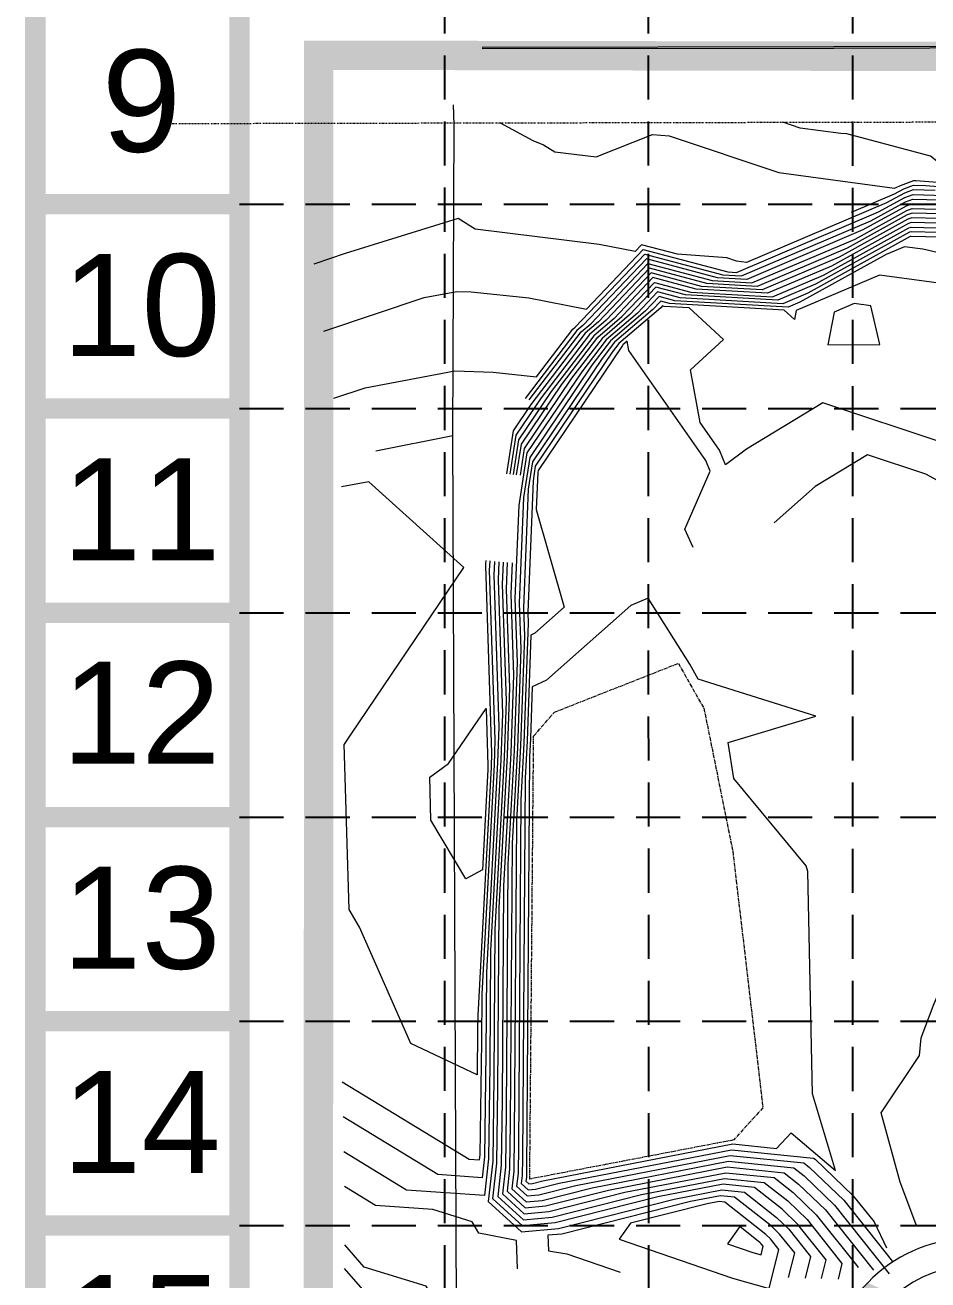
# Model space of a CAD drawing. Extents: x 18544 to 21332, y 16212 to 20668.
# Drawn here: x 18544.2 to 18851.5, y 19603.5 to 20030.6 of the extents above; entities that cross this region are included whole.
import ezdxf
from ezdxf.enums import TextEntityAlignment as Align

# ---------------------------------------------------------------- set-up
doc = ezdxf.new("R2010")
doc.units = 0
doc.header["$MEASUREMENT"] = 0
for name, pattern in [('CENTER', [2, 1.25, -0.25, 0.25, -0.25]), ('DASHDOT', [1, 0.5, -0.25, 0, -0.25]), ('HIDDEN', [0.375, 0.25, -0.125])]:
    doc.linetypes.add(name, pattern=pattern)
for name, color, linetype, lineweight in [('27', 7, 'Continuous', 0), ('28', 7, 'Continuous', 0), ('5', 7, 'Continuous', 0), ('6', 7, 'Continuous', 0), ('62', 7, 'Continuous', 0), ('Erosion Blanket', 84, 'Continuous', 0)]:
    doc.layers.add(name, color=color, linetype=linetype, lineweight=lineweight)
for name, color, linetype in [('BASE', 7, 'Continuous'), ('GRID', 254, 'HIDDEN'), ('Limits of Disturbance', 1, 'Continuous')]:
    doc.layers.add(name, color=color, linetype=linetype)
doc.styles.get("Standard").update_dxf_attribs({"font": 'ARIAL.TTF'})

msp = doc.modelspace()

# ---------------------------------------------------------------- linework, layer by layer
at = {"layer": '27', "color": 7, "linetype": 'Continuous', "lineweight": 0}
msp.add_lwpolyline([(18699.74, 20022.66), (18819.53, 20022.83), (18983.17, 20023.35), (19136.76, 20023.69), (19294.72, 20024.03), (19432.88, 20024.33), (19613.14, 20024.85), (19750.46, 20025.59)], dxfattribs=at)
msp.add_arc((18867.01, 19567.79), 40.5, 299.7136, 180.2062, dxfattribs=at)
at = {"layer": '28', "color": 7, "linetype": 'Continuous', "lineweight": 0}
msp.add_lwpolyline([(18699.74, 20023.16), (18819.53, 20023.33), (18983.17, 20023.85), (19136.76, 20024.19), (19294.72, 20024.53), (19432.88, 20024.83), (19613.13, 20025.35), (19750.46, 20025.59)], dxfattribs=at)
at = {"layer": '5', "color": 254, "linetype": 'Continuous', "lineweight": 0}
for points in [[(18825.52, 19966.96), (18840.11, 19973.17), (18843.32, 19974.95), (18846.65, 19976.13), (18850.7, 19976.02), (18891.07, 19972.96), (18893.67, 19972.46), (18905.6, 19970.24), (18941.36, 19968), (18958.39, 19962), (18992.58, 19958.85), (19001.77, 19952.33), (19008.59, 19917.64), (19017.49, 19898.42), (19025.81, 19897.57), (19030, 19894.1), (19049.47, 19895.31), (19067.03, 19901.31), (19101.23, 19913.06), (19122.15, 19913.43), (19134.06, 19920.27), (19162.93, 19932.6), (19187.71, 19941.83)], [(18825.52, 19966.96), (18840.11, 19973.17), (18843.32, 19974.95), (18846.65, 19976.13), (18850.7, 19976.02), (18891.07, 19972.96), (18893.67, 19972.46), (18905.6, 19970.24), (18941.36, 19968), (18958.39, 19962), (18992.58, 19958.85), (19001.77, 19952.33), (19008.59, 19917.64), (19017.49, 19898.42), (19025.81, 19897.57), (19030, 19894.1), (19049.47, 19895.31), (19067.03, 19901.31), (19101.23, 19913.06), (19122.15, 19913.43), (19134.06, 19920.27), (19162.93, 19932.6), (19187.71, 19941.83)], [(18715.77, 19903.03), (18733.48, 19926.2), (18736.73, 19928.99), (18756.22, 19949.48), (18778.04, 19943.66), (18791.62, 19942.89), (18826.71, 19957.83), (18844.3, 19967.53), (18846.21, 19968.21), (18867.11, 19967.68)], [(18715.77, 19903.03), (18733.48, 19926.2), (18736.73, 19928.99), (18756.22, 19949.48), (18778.04, 19943.66), (18791.62, 19942.89), (18826.71, 19957.83), (18844.3, 19967.53), (18846.21, 19968.21), (18867.11, 19967.68)], [(18883.52, 19959.33), (18845.78, 19960.3), (18845.28, 19960.12), (18813.31, 19942.48), (18800.41, 19936.99), (18769.01, 19938.78), (18758.95, 19941.46), (18749.96, 19932.01), (18740.59, 19924), (18730.22, 19910.43), (18714.08, 19886.51), (18712.67, 19877.42)], [(18883.52, 19959.33), (18845.78, 19960.3), (18845.28, 19960.12), (18813.31, 19942.48), (18800.41, 19936.99), (18769.01, 19938.78), (18758.95, 19941.46), (18749.96, 19932.01), (18740.59, 19924), (18730.22, 19910.43), (18714.08, 19886.51), (18712.67, 19877.42)], [(18771.64, 19852.8), (18768.82, 19859.02), (18777.36, 19878.75), (18775.87, 19882.41), (18749.69, 19919.87), (18749.12, 19923), (18747.71, 19921.79), (18747.55, 19921.59), (18718.81, 19878.98), (18718.72, 19878.38), (18718.2, 19865.72), (18727.72, 19832.55), (18717.67, 19823.65), (18716.35, 19823.02), (18715.11, 19786.99), (18714.43, 19774.24), (18713.49, 19644.94), (18713.41, 19639.07), (18713.1, 19636.26), (18715.41, 19634.16), (18717.98, 19634.39), (18726.02, 19636.42), (18784.63, 19647.83), (18812.62, 19644.99), (18813.15, 19644.57), (18825.98, 19632.26), (18833.2, 19623.21), (18837.43, 19614.46)], [(18771.64, 19852.8), (18768.82, 19859.02), (18777.36, 19878.75), (18775.87, 19882.41), (18749.69, 19919.87), (18749.12, 19923), (18747.71, 19921.79), (18747.55, 19921.59), (18718.81, 19878.98), (18718.72, 19878.38), (18718.2, 19865.72), (18727.72, 19832.55), (18717.67, 19823.65), (18716.35, 19823.02), (18715.11, 19786.99), (18714.43, 19774.24), (18713.49, 19644.94), (18713.41, 19639.07), (18713.1, 19636.26), (18715.41, 19634.16), (18717.98, 19634.39), (18726.02, 19636.42), (18784.63, 19647.83), (18812.62, 19644.99), (18813.15, 19644.57), (18825.98, 19632.26), (18833.2, 19623.21), (18837.43, 19614.46)], [(18847.81, 19621.64), (18842.03, 19636.74), (18835.66, 19660.4), (18848.63, 19679.9), (18849.24, 19685.86), (18853.65, 19697.57), (18879.55, 19756.32), (18890.42, 19777.85), (18897.45, 19788.56), (18898.44, 19839.94), (18890.72, 19848.72), (18885.73, 19852.39), (18878.16, 19857.67), (18856.08, 19874.9), (18850.78, 19877.82), (18831, 19884.37), (18813.19, 19873.59), (18799.24, 19861.23)], [(18847.81, 19621.64), (18842.03, 19636.74), (18835.66, 19660.4), (18848.63, 19679.9), (18849.24, 19685.86), (18853.65, 19697.57), (18879.55, 19756.32), (18890.42, 19777.85), (18897.45, 19788.56), (18898.44, 19839.94), (18890.72, 19848.72), (18885.73, 19852.39), (18878.16, 19857.67), (18856.08, 19874.9), (18850.78, 19877.82), (18831, 19884.37), (18813.19, 19873.59), (18799.24, 19861.23)], [(18652.16, 19670.92), (18695.3, 19644.63), (18698.9, 19644.37), (18699.09, 19646.07), (18699.62, 19684.6), (18699.73, 19700.8), (18703.93, 19778.87), (18704.22, 19787.37), (18702.32, 19844.97), (18702.45, 19848.23)], [(18652.16, 19670.92), (18695.3, 19644.63), (18698.9, 19644.37), (18699.09, 19646.07), (18699.62, 19684.6), (18699.73, 19700.8), (18703.93, 19778.87), (18704.22, 19787.37), (18702.32, 19844.97), (18702.45, 19848.23)], [(18709.94, 19847.55), (18709.51, 19837.06), (18710.43, 19809.4), (18709.52, 19782.93), (18707.08, 19737.52), (18706.55, 19664.77), (18706.25, 19642.57), (18705.07, 19631.92), (18713.81, 19623.97), (18723.56, 19624.84), (18753.98, 19632.53), (18782.29, 19638.04), (18795.81, 19636.67), (18803.79, 19630.37), (18810.38, 19624.04), (18822.28, 19609.12), (18820.96, 19603.74)], [(18709.94, 19847.55), (18709.51, 19837.06), (18710.43, 19809.4), (18709.52, 19782.93), (18707.08, 19737.52), (18706.55, 19664.77), (18706.25, 19642.57), (18705.07, 19631.92), (18713.81, 19623.97), (18723.56, 19624.84), (18753.98, 19632.53), (18782.29, 19638.04), (18795.81, 19636.67), (18803.79, 19630.37), (18810.38, 19624.04), (18822.28, 19609.12), (18820.96, 19603.74)], [(18691.22, 19584.08), (18691.21, 19584.45), (18690.85, 19584.52), (18680.66, 19601.35), (18659.59, 19607.89), (18653.02, 19615.42)], [(18691.22, 19584.08), (18691.21, 19584.45), (18690.85, 19584.52), (18680.66, 19601.35), (18659.59, 19607.89), (18653.02, 19615.42)]]:
    msp.add_lwpolyline(points, dxfattribs=at)
msp.add_lwpolyline([(18794.71, 19612.05), (18795.43, 19615.02), (18794.79, 19615.83), (18794.43, 19616.17), (18787.47, 19621.67), (18783.3, 19615.81), (18791.91, 19612.84)], close=True, dxfattribs=at)
msp.add_lwpolyline([(18794.71, 19612.05), (18795.43, 19615.02), (18794.79, 19615.83), (18794.43, 19616.17), (18787.47, 19621.67), (18783.3, 19615.81), (18791.91, 19612.84)], close=True, dxfattribs=at)
at = {"layer": '6', "color": 254, "linetype": 'Continuous', "lineweight": 0}
for p, q in [((18690.23, 19996.82), (18690.07, 20003.53)), ((18690.23, 19996.82), (18690.07, 20003.53)), ((18689.8, 19890.86), (18690.23, 19996.82)), ((18689.8, 19890.86), (18690.23, 19996.82)), ((18845.48, 19958.64), (18810.63, 19939.42)), ((18845.48, 19958.64), (18810.63, 19939.42)), ((18845.7, 19958.72), (18845.48, 19958.64)), ((18845.7, 19958.72), (18845.48, 19958.64)), ((18874.31, 19957.98), (18845.7, 19958.72)), ((18874.31, 19957.98), (18845.7, 19958.72)), ((18837.36, 19952.57), (18807.95, 19936.35)), ((18837.36, 19952.57), (18807.95, 19936.35)), ((18843.6, 19955.22), (18837.36, 19952.57)), ((18843.6, 19955.22), (18837.36, 19952.57)), ((18849.78, 19954.38), (18843.6, 19955.22)), ((18849.78, 19954.38), (18843.6, 19955.22)), ((18872.23, 19949.23), (18849.78, 19954.38)), ((18872.23, 19949.23), (18849.78, 19954.38)), ((18835, 19945.55), (18806.7, 19933.51)), ((18835, 19945.55), (18806.7, 19933.51)), ((18858.64, 19942.31), (18835, 19945.55)), ((18858.64, 19942.31), (18835, 19945.55)), ((18759.49, 19939.85), (18752.61, 19932.62)), ((18759.49, 19939.85), (18752.61, 19932.62)), ((18767.2, 19937.8), (18759.49, 19939.85)), ((18767.2, 19937.8), (18759.49, 19939.85)), ((18810.63, 19939.42), (18802.17, 19935.81)), ((18810.63, 19939.42), (18802.17, 19935.81)), ((18760.04, 19938.25), (18755.26, 19933.22)), ((18760.04, 19938.25), (18755.26, 19933.22)), ((18760.58, 19936.65), (18757.9, 19933.82)), ((18760.58, 19936.65), (18757.9, 19933.82)), ((18765.39, 19936.82), (18760.04, 19938.25)), ((18765.39, 19936.82), (18760.04, 19938.25)), ((18761.13, 19935.04), (18760.55, 19934.43)), ((18761.13, 19935.04), (18760.55, 19934.43)), ((18763.59, 19935.84), (18760.58, 19936.65)), ((18763.59, 19935.84), (18760.58, 19936.65)), ((18761.78, 19934.87), (18761.13, 19935.04)), ((18761.78, 19934.87), (18761.13, 19935.04)), ((18802.56, 19933.63), (18763.59, 19935.84)), ((18802.56, 19933.63), (18763.59, 19935.84)), ((18803.92, 19934.63), (18765.39, 19936.82)), ((18803.92, 19934.63), (18765.39, 19936.82)), ((18802.17, 19935.81), (18767.2, 19937.8)), ((18802.17, 19935.81), (18767.2, 19937.8)), ((18807.95, 19936.35), (18803.92, 19934.63)), ((18807.95, 19936.35), (18803.92, 19934.63)), ((18752.61, 19932.62), (18742.02, 19923.56)), ((18752.61, 19932.62), (18742.02, 19923.56)), ((18755.26, 19933.22), (18743.44, 19923.12)), ((18755.26, 19933.22), (18743.44, 19923.12)), ((18757.9, 19933.82), (18744.86, 19922.67)), ((18757.9, 19933.82), (18744.86, 19922.67)), ((18760.55, 19934.43), (18746.29, 19922.23)), ((18760.55, 19934.43), (18746.29, 19922.23)), ((18770.22, 19934.39), (18761.78, 19934.87)), ((18770.22, 19934.39), (18761.78, 19934.87)), ((18781.95, 19923.62), (18770.22, 19934.39)), ((18781.95, 19923.62), (18770.22, 19934.39)), ((18806.1, 19930.38), (18802.56, 19933.63)), ((18806.1, 19930.38), (18802.56, 19933.63)), ((18806.7, 19933.51), (18806.1, 19930.38)), ((18806.7, 19933.51), (18806.1, 19930.38)), ((18742.02, 19923.56), (18733.69, 19912.66)), ((18742.02, 19923.56), (18733.69, 19912.66)), ((18743.44, 19923.12), (18737.15, 19914.89)), ((18743.44, 19923.12), (18737.15, 19914.89)), ((18744.86, 19922.67), (18740.62, 19917.12)), ((18744.86, 19922.67), (18740.62, 19917.12)), ((18746.29, 19922.23), (18744.08, 19919.35)), ((18746.29, 19922.23), (18744.08, 19919.35)), ((18770.68, 19913.25), (18781.95, 19923.62)), ((18770.68, 19913.25), (18781.95, 19923.62)), ((18744.08, 19919.35), (18717.86, 19880.49)), ((18744.08, 19919.35), (18717.86, 19880.49)), ((18737.15, 19914.89), (18715.97, 19883.5)), ((18737.15, 19914.89), (18715.97, 19883.5)), ((18740.62, 19917.12), (18716.92, 19881.99)), ((18740.62, 19917.12), (18716.92, 19881.99)), ((18733.69, 19912.66), (18715.03, 19885)), ((18733.69, 19912.66), (18715.03, 19885)), ((18773.96, 19895.42), (18770.68, 19913.25)), ((18773.96, 19895.42), (18770.68, 19913.25)), ((18815.78, 19902.05), (18789.72, 19886.28)), ((18815.78, 19902.05), (18789.72, 19886.28)), ((18857.44, 19888.27), (18815.78, 19902.05)), ((18857.44, 19888.27), (18815.78, 19902.05)), ((18780.57, 19885.96), (18773.96, 19895.42)), ((18780.57, 19885.96), (18773.96, 19895.42)), ((18689.8, 19890.86), (18663.57, 19885.62)), ((18689.8, 19890.86), (18663.57, 19885.62)), ((18692.69, 19217.84), (18689.8, 19890.86)), ((18692.69, 19217.84), (18689.8, 19890.86)), ((18715.03, 19885), (18712.24, 19867.06)), ((18715.03, 19885), (18712.24, 19867.06)), ((18782.6, 19880.96), (18780.57, 19885.96)), ((18782.6, 19880.96), (18780.57, 19885.96)), ((18789.72, 19886.28), (18782.6, 19880.96)), ((18789.72, 19886.28), (18782.6, 19880.96)), ((18715.97, 19883.5), (18713.86, 19869.89)), ((18715.97, 19883.5), (18713.86, 19869.89)), ((18716.92, 19881.99), (18715.48, 19872.72)), ((18716.92, 19881.99), (18715.48, 19872.72)), ((18717.86, 19880.49), (18717.1, 19875.55)), ((18717.86, 19880.49), (18717.1, 19875.55)), ((18717.1, 19875.55), (18715.27, 19830.73)), ((18717.1, 19875.55), (18715.27, 19830.73)), ((18715.48, 19872.72), (18713.83, 19832.31)), ((18715.48, 19872.72), (18713.83, 19832.31)), ((18712.24, 19867.06), (18710.95, 19835.48)), ((18712.24, 19867.06), (18710.95, 19835.48)), ((18713.86, 19869.89), (18712.39, 19833.89)), ((18713.86, 19869.89), (18712.39, 19833.89)), ((18710.95, 19835.48), (18711.67, 19813.81)), ((18710.95, 19835.48), (18711.67, 19813.81)), ((18712.39, 19833.89), (18712.91, 19818.21)), ((18712.39, 19833.89), (18712.91, 19818.21)), ((18713.83, 19832.31), (18714.15, 19822.62)), ((18713.83, 19832.31), (18714.15, 19822.62)), ((18715.27, 19830.73), (18715.39, 19827.03)), ((18715.27, 19830.73), (18715.39, 19827.03)), ((18715.39, 19827.03), (18714, 19786.18)), ((18715.39, 19827.03), (18714, 19786.18)), ((18714.15, 19822.62), (18712.88, 19785.37)), ((18714.15, 19822.62), (18712.88, 19785.37)), ((18712.91, 19818.21), (18711.76, 19784.56)), ((18712.91, 19818.21), (18711.76, 19784.56)), ((18711.67, 19813.81), (18710.64, 19783.74)), ((18711.67, 19813.81), (18710.64, 19783.74)), ((18714, 19786.18), (18712.96, 19766.9)), ((18714, 19786.18), (18712.96, 19766.9)), ((18710.64, 19783.74), (18708.55, 19744.86)), ((18710.64, 19783.74), (18708.55, 19744.86)), ((18711.76, 19784.56), (18710.02, 19752.21)), ((18711.76, 19784.56), (18710.02, 19752.21)), ((18712.88, 19785.37), (18711.49, 19759.55)), ((18712.88, 19785.37), (18711.49, 19759.55)), ((18712.96, 19766.9), (18712.1, 19648.9)), ((18712.96, 19766.9), (18712.1, 19648.9)), ((18711.49, 19759.55), (18710.71, 19652.87)), ((18711.49, 19759.55), (18710.71, 19652.87)), ((18710.02, 19752.21), (18709.33, 19656.84)), ((18710.02, 19752.21), (18709.33, 19656.84)), ((18708.55, 19744.86), (18707.94, 19660.8)), ((18708.55, 19744.86), (18707.94, 19660.8)), ((18707.94, 19660.8), (18707.68, 19641.87)), ((18707.94, 19660.8), (18707.68, 19641.87)), ((18709.33, 19656.84), (18709.11, 19641.17)), ((18709.33, 19656.84), (18709.11, 19641.17)), ((18710.71, 19652.87), (18710.54, 19640.47)), ((18710.71, 19652.87), (18710.54, 19640.47)), ((18712.1, 19648.9), (18711.98, 19639.77)), ((18712.1, 19648.9), (18711.98, 19639.77)), ((18731.61, 19635.64), (18784.16, 19645.87)), ((18731.61, 19635.64), (18784.16, 19645.87)), ((18784.16, 19645.87), (18809.26, 19643.32)), ((18784.16, 19645.87), (18809.26, 19643.32)), ((18707.68, 19641.87), (18706.67, 19632.79)), ((18707.68, 19641.87), (18706.67, 19632.79)), ((18709.11, 19641.17), (18708.28, 19633.65)), ((18709.11, 19641.17), (18708.28, 19633.65)), ((18710.54, 19640.47), (18709.88, 19634.52)), ((18710.54, 19640.47), (18709.88, 19634.52)), ((18737.2, 19634.87), (18783.69, 19643.91)), ((18737.2, 19634.87), (18783.69, 19643.91)), ((18742.8, 19634.09), (18783.23, 19641.95)), ((18742.8, 19634.09), (18783.23, 19641.95)), ((18783.23, 19641.95), (18802.54, 19640)), ((18783.23, 19641.95), (18802.54, 19640)), ((18783.69, 19643.91), (18805.9, 19641.66)), ((18783.69, 19643.91), (18805.9, 19641.66)), ((18805.9, 19641.66), (18809.4, 19638.89)), ((18805.9, 19641.66), (18809.4, 19638.89)), ((18809.26, 19643.32), (18811.27, 19641.73)), ((18809.26, 19643.32), (18811.27, 19641.73)), ((18811.27, 19641.73), (18822.86, 19630.62)), ((18811.27, 19641.73), (18822.86, 19630.62)), ((18711.98, 19639.77), (18711.49, 19635.39)), ((18711.98, 19639.77), (18711.49, 19635.39)), ((18748.39, 19633.31), (18782.76, 19640)), ((18748.39, 19633.31), (18782.76, 19640)), ((18782.76, 19640), (18799.17, 19638.33)), ((18782.76, 19640), (18799.17, 19638.33)), ((18799.17, 19638.33), (18805.66, 19633.21)), ((18799.17, 19638.33), (18805.66, 19633.21)), ((18802.54, 19640), (18807.53, 19636.05)), ((18802.54, 19640), (18807.53, 19636.05)), ((18807.53, 19636.05), (18816.62, 19627.33)), ((18807.53, 19636.05), (18816.62, 19627.33)), ((18809.4, 19638.89), (18819.74, 19628.97)), ((18809.4, 19638.89), (18819.74, 19628.97)), ((18706.67, 19632.79), (18714.13, 19626)), ((18706.67, 19632.79), (18714.13, 19626)), ((18708.28, 19633.65), (18714.45, 19628.04)), ((18708.28, 19633.65), (18714.45, 19628.04)), ((18709.88, 19634.52), (18714.77, 19630.08)), ((18709.88, 19634.52), (18714.77, 19630.08)), ((18711.49, 19635.39), (18715.09, 19632.12)), ((18711.49, 19635.39), (18715.09, 19632.12)), ((18715.09, 19632.12), (18719.1, 19632.48)), ((18715.09, 19632.12), (18719.1, 19632.48)), ((18719.1, 19632.48), (18731.61, 19635.64)), ((18719.1, 19632.48), (18731.61, 19635.64)), ((18720.21, 19630.57), (18737.2, 19634.87)), ((18720.21, 19630.57), (18737.2, 19634.87)), ((18721.33, 19628.66), (18742.8, 19634.09)), ((18721.33, 19628.66), (18742.8, 19634.09)), ((18722.45, 19626.75), (18748.39, 19633.31)), ((18722.45, 19626.75), (18748.39, 19633.31)), ((18805.66, 19633.21), (18813.5, 19625.69)), ((18805.66, 19633.21), (18813.5, 19625.69)), ((18714.45, 19628.04), (18721.33, 19628.66)), ((18714.45, 19628.04), (18721.33, 19628.66)), ((18714.77, 19630.08), (18720.21, 19630.57)), ((18714.77, 19630.08), (18720.21, 19630.57)), ((18819.74, 19628.97), (18838.39, 19605.59)), ((18819.74, 19628.97), (18838.39, 19605.59)), ((18822.86, 19630.62), (18839.52, 19609.73)), ((18822.86, 19630.62), (18839.52, 19609.73)), ((18714.13, 19626), (18722.45, 19626.75)), ((18714.13, 19626), (18722.45, 19626.75)), ((18813.5, 19625.69), (18827.65, 19607.94)), ((18813.5, 19625.69), (18827.65, 19607.94)), ((18816.62, 19627.33), (18833.02, 19606.77)), ((18816.62, 19627.33), (18833.02, 19606.77)), ((18665.9, 19592.54), (18652.94, 19607.38)), ((18665.9, 19592.54), (18652.94, 19607.38)), ((18827.65, 19607.94), (18827.58, 19607.64)), ((18827.65, 19607.94), (18827.58, 19607.64))]:
    msp.add_line(p, q, dxfattribs=at)
at = {"layer": '6', "color": 254, "linetype": 'DASHDOT', "lineweight": 0}
msp.add_line((18589.87, 19997.14), (19389.87, 19998.76), dxfattribs=at)
at = {"layer": '6', "color": 254, "linetype": 'Continuous', "lineweight": 0}
for points in [[(18705.86, 19997.38), (18717.02, 19991.36), (18720.7, 19989.93), (18724.54, 19987.55), (18738.64, 19985.82), (18757.73, 19993.42), (18763.41, 19992.99), (18800.79, 19980.5), (18840.13, 19975.11), (18842.79, 19976.24), (18843.12, 19976.43), (18846.73, 19977.71), (18847.42, 19977.69), (18891.56, 19974.34)], [(19182, 19944.56), (19163.79, 19937.78), (19129.46, 19923.12), (19120.77, 19918.13), (19105.51, 19917.86), (19065.41, 19904.08), (19044.82, 19897.04), (19030.93, 19896.18), (19025.88, 19900.36), (19019.92, 19900.97), (19013.55, 19914.73), (19005.4, 19956.22), (18994.41, 19964.02), (18953.51, 19967.79), (18942.96, 19971.5), (18900.24, 19974.18), (18895.14, 19975.13), (18892.05, 19975.72), (18862.68, 19977.95), (18852.37, 19986.01), (18823.88, 19993.64), (18821.85, 19993.72), (18808.03, 19995.61), (18802.17, 19997.57)], [(18853.98, 19974.36), (18846.56, 19974.55), (18843.52, 19973.46), (18837.43, 19970.1), (18789.75, 19949.81), (18786.31, 19950.28), (18783.04, 19951.38), (18766.29, 19952.64), (18754.04, 19955.9), (18751.87, 19953.62), (18739.6, 19955.99), (18697.38, 19961.19), (18691.58, 19964.77), (18653.14, 19952.89), (18642.44, 19949.32)], [(18853.98, 19974.36), (18846.56, 19974.55), (18843.52, 19973.46), (18837.43, 19970.1), (18789.75, 19949.81), (18786.31, 19950.28), (18783.04, 19951.38), (18766.29, 19952.64), (18754.04, 19955.9), (18751.87, 19953.62), (18739.6, 19955.99), (18697.38, 19961.19), (18691.58, 19964.77), (18653.14, 19952.89), (18642.44, 19949.32)], [(18645.83, 19926.46), (18680.06, 19937.9), (18691.2, 19940), (18695.99, 19939.83), (18715.64, 19937.8), (18735.29, 19934), (18754.59, 19954.3), (18783.46, 19946.6), (18786.35, 19946.43), (18834.75, 19967.03), (18843.71, 19971.98), (18846.47, 19972.96), (18857.26, 19972.69)], [(18645.83, 19926.46), (18680.06, 19937.9), (18691.2, 19940), (18695.99, 19939.83), (18715.64, 19937.8), (18735.29, 19934), (18754.59, 19954.3), (18783.46, 19946.6), (18786.35, 19946.43), (18834.75, 19967.03), (18843.71, 19971.98), (18846.47, 19972.96), (18857.26, 19972.69)], [(18649.22, 19903.6), (18659.99, 19907.2), (18690.42, 19912.94), (18703.53, 19912.48), (18718.3, 19910.95), (18730.63, 19927.09), (18731.44, 19927.78), (18755.13, 19952.69), (18781.66, 19945.62), (18788.1, 19945.25), (18832.07, 19963.97), (18843.91, 19970.5), (18846.39, 19971.38), (18860.55, 19971.02)], [(18649.22, 19903.6), (18659.99, 19907.2), (18690.42, 19912.94), (18703.53, 19912.48), (18718.3, 19910.95), (18730.63, 19927.09), (18731.44, 19927.78), (18755.13, 19952.69), (18781.66, 19945.62), (18788.1, 19945.25), (18832.07, 19963.97), (18843.91, 19970.5), (18846.39, 19971.38), (18860.55, 19971.02)], [(18863.83, 19969.35), (18846.3, 19969.8), (18844.11, 19969.02), (18829.39, 19960.9), (18789.86, 19944.07), (18779.85, 19944.64), (18755.68, 19951.09), (18734.09, 19928.38), (18732.06, 19926.64), (18714.36, 19903.49)], [(18863.83, 19969.35), (18846.3, 19969.8), (18844.11, 19969.02), (18829.39, 19960.9), (18789.86, 19944.07), (18779.85, 19944.64), (18755.68, 19951.09), (18734.09, 19928.38), (18732.06, 19926.64), (18714.36, 19903.49)], [(18870.39, 19966.01), (18846.13, 19966.63), (18844.5, 19966.05), (18824.03, 19954.76), (18793.38, 19941.71), (18776.24, 19942.69), (18756.77, 19947.88), (18739.38, 19929.59), (18734.9, 19925.76), (18716.36, 19901.5), (18710.3, 19892.53), (18708.02, 19877.85)], [(18870.39, 19966.01), (18846.13, 19966.63), (18844.5, 19966.05), (18824.03, 19954.76), (18793.38, 19941.71), (18776.24, 19942.69), (18756.77, 19947.88), (18739.38, 19929.59), (18734.9, 19925.76), (18716.36, 19901.5), (18710.3, 19892.53), (18708.02, 19877.85)], [(18873.67, 19964.34), (18846.04, 19965.05), (18844.7, 19964.57), (18821.35, 19951.69), (18795.13, 19940.53), (18774.43, 19941.71), (18757.31, 19946.27), (18742.03, 19930.2), (18736.32, 19925.32), (18719.83, 19903.73), (18711.25, 19891.02), (18709.19, 19877.74)], [(18873.67, 19964.34), (18846.04, 19965.05), (18844.7, 19964.57), (18821.35, 19951.69), (18795.13, 19940.53), (18774.43, 19941.71), (18757.31, 19946.27), (18742.03, 19930.2), (18736.32, 19925.32), (18719.83, 19903.73), (18711.25, 19891.02), (18709.19, 19877.74)], [(18876.96, 19962.67), (18845.96, 19963.46), (18844.89, 19963.09), (18818.67, 19948.62), (18796.89, 19939.35), (18772.62, 19940.73), (18757.86, 19944.67), (18744.67, 19930.8), (18737.75, 19924.88), (18723.29, 19905.97), (18712.19, 19889.52), (18710.35, 19877.63)], [(18876.96, 19962.67), (18845.96, 19963.46), (18844.89, 19963.09), (18818.67, 19948.62), (18796.89, 19939.35), (18772.62, 19940.73), (18757.86, 19944.67), (18744.67, 19930.8), (18737.75, 19924.88), (18723.29, 19905.97), (18712.19, 19889.52), (18710.35, 19877.63)], [(18711.51, 19877.53), (18713.14, 19888.01), (18726.76, 19908.2), (18739.17, 19924.44), (18747.32, 19931.41), (18758.4, 19943.06), (18770.81, 19939.75), (18798.65, 19938.17), (18815.99, 19945.55), (18845.09, 19961.6), (18845.87, 19961.88), (18880.24, 19961)], [(18711.51, 19877.53), (18713.14, 19888.01), (18726.76, 19908.2), (18739.17, 19924.44), (18747.32, 19931.41), (18758.4, 19943.06), (18770.81, 19939.75), (18798.65, 19938.17), (18815.99, 19945.55), (18845.09, 19961.6), (18845.87, 19961.88), (18880.24, 19961)], [(18701.08, 19848.36), (18700.91, 19847.24), (18700.88, 19846.55), (18702.98, 19782.96), (18702.81, 19778.06), (18698.26, 19693.46), (18698.23, 19688.57), (18698.02, 19673.28), (18675.52, 19684.02), (18658.02, 19723.62), (18654.51, 19729.54), (18652.85, 19785.84), (18652.91, 19785.88), (18655.22, 19789.27), (18693.58, 19846.01), (18661.22, 19875.14), (18651.89, 19873.45)], [(18701.08, 19848.36), (18700.91, 19847.24), (18700.88, 19846.55), (18702.98, 19782.96), (18702.81, 19778.06), (18698.26, 19693.46), (18698.23, 19688.57), (18698.02, 19673.28), (18675.52, 19684.02), (18658.02, 19723.62), (18654.51, 19729.54), (18652.85, 19785.84), (18652.91, 19785.88), (18655.22, 19789.27), (18693.58, 19846.01), (18661.22, 19875.14), (18651.89, 19873.45)], [(18703.95, 19848.09), (18703.76, 19843.39), (18705.46, 19791.78), (18705.05, 19779.68), (18701.2, 19708.14), (18701, 19680.64), (18700.52, 19645.37), (18699.74, 19638.29), (18684.67, 19639.36), (18652.4, 19659.03)], [(18703.95, 19848.09), (18703.76, 19843.39), (18705.46, 19791.78), (18705.05, 19779.68), (18701.2, 19708.14), (18701, 19680.64), (18700.52, 19645.37), (18699.74, 19638.29), (18684.67, 19639.36), (18652.4, 19659.03)], [(18705.45, 19847.96), (18705.2, 19841.81), (18706.7, 19796.18), (18706.17, 19780.5), (18702.67, 19715.49), (18702.39, 19676.67), (18701.95, 19644.67), (18700.57, 19632.2), (18674.05, 19634.08), (18652.63, 19647.13)], [(18705.45, 19847.96), (18705.2, 19841.81), (18706.7, 19796.18), (18706.17, 19780.5), (18702.67, 19715.49), (18702.39, 19676.67), (18701.95, 19644.67), (18700.57, 19632.2), (18674.05, 19634.08), (18652.63, 19647.13)], [(18706.94, 19847.82), (18706.64, 19840.22), (18707.95, 19800.59), (18707.29, 19781.31), (18704.14, 19722.83), (18703.78, 19672.7), (18703.38, 19643.97), (18701.86, 19630.18), (18713.18, 19619.89), (18725.8, 19621.01), (18765.17, 19630.98), (18781.36, 19634.12), (18789.09, 19633.34), (18800.04, 19624.69), (18804.14, 19620.76), (18811.54, 19611.48), (18809.73, 19604.1)], [(18706.94, 19847.82), (18706.64, 19840.22), (18707.95, 19800.59), (18707.29, 19781.31), (18704.14, 19722.83), (18703.78, 19672.7), (18703.38, 19643.97), (18701.86, 19630.18), (18713.18, 19619.89), (18725.8, 19621.01), (18765.17, 19630.98), (18781.36, 19634.12), (18789.09, 19633.34), (18800.04, 19624.69), (18804.14, 19620.76), (18811.54, 19611.48), (18809.73, 19604.1)], [(18815.35, 19603.92), (18816.91, 19610.3), (18807.26, 19622.4), (18801.92, 19627.53), (18792.45, 19635), (18781.82, 19636.08), (18759.58, 19631.75), (18724.68, 19622.93), (18713.5, 19621.93), (18703.46, 19631.05), (18704.82, 19643.27), (18705.16, 19668.74), (18705.61, 19730.18), (18708.4, 19782.12), (18709.19, 19804.99), (18708.07, 19838.64), (18708.44, 19847.68)], [(18815.35, 19603.92), (18816.91, 19610.3), (18807.26, 19622.4), (18801.92, 19627.53), (18792.45, 19635), (18781.82, 19636.08), (18759.58, 19631.75), (18724.68, 19622.93), (18713.5, 19621.93), (18703.46, 19631.05), (18704.82, 19643.27), (18705.16, 19668.74), (18705.61, 19730.18), (18708.4, 19782.12), (18709.19, 19804.99), (18708.07, 19838.64), (18708.44, 19847.68)], [(18711.86, 19607.26), (18711.47, 19616.91), (18698.64, 19619.46), (18696.34, 19623.27), (18682.96, 19627.42), (18663.43, 19628.81), (18652.87, 19635.24)], [(18711.86, 19607.26), (18711.47, 19616.91), (18698.64, 19619.46), (18696.34, 19623.27), (18682.96, 19627.42), (18663.43, 19628.81), (18652.87, 19635.24)], [(18804.12, 19604.28), (18806.17, 19612.66), (18801.03, 19619.11), (18798.17, 19621.85), (18785.73, 19631.68), (18780.89, 19632.17), (18770.76, 19630.2), (18726.91, 19619.1), (18722.19, 19618.68), (18722.41, 19613.42), (18728.6, 19612.37), (18746.71, 19606.13)], [(18804.12, 19604.28), (18806.17, 19612.66), (18801.03, 19619.11), (18798.17, 19621.85), (18785.73, 19631.68), (18780.89, 19632.17), (18770.76, 19630.2), (18726.91, 19619.1), (18722.19, 19618.68), (18722.41, 19613.42), (18728.6, 19612.37), (18746.71, 19606.13)]]:
    msp.add_lwpolyline(points, dxfattribs=at)
for points in [[(18832.1, 19935.1), (18826.4, 19935.88), (18819.57, 19932.98), (18817.43, 19921.76), (18835.2, 19921.91)], [(18832.1, 19935.1), (18826.4, 19935.88), (18819.57, 19932.98), (18817.43, 19921.76), (18835.2, 19921.91)], [(18715.72, 19636.2), (18716.86, 19636.3), (18720.42, 19637.2), (18785.09, 19649.78), (18800.01, 19648.27), (18804.95, 19653.51), (18820.08, 19640.69), (18812.22, 19666.89), (18810.62, 19742.57), (18810.11, 19744.45), (18785.51, 19774.13), (18783.57, 19786.43), (18813.41, 19795.36), (18773.27, 19808.05), (18770.46, 19813.08), (18756.24, 19835.55), (18750.35, 19833.1), (18721.64, 19807.68), (18716.83, 19805.38), (18716.23, 19787.8), (18715.9, 19781.58), (18714.87, 19640.97), (18714.84, 19638.37), (18714.7, 19637.13)], [(18715.72, 19636.2), (18716.86, 19636.3), (18720.42, 19637.2), (18785.09, 19649.78), (18800.01, 19648.27), (18804.95, 19653.51), (18820.08, 19640.69), (18812.22, 19666.89), (18810.62, 19742.57), (18810.11, 19744.45), (18785.51, 19774.13), (18783.57, 19786.43), (18813.41, 19795.36), (18773.27, 19808.05), (18770.46, 19813.08), (18756.24, 19835.55), (18750.35, 19833.1), (18721.64, 19807.68), (18716.83, 19805.38), (18716.23, 19787.8), (18715.9, 19781.58), (18714.87, 19640.97), (18714.84, 19638.37), (18714.7, 19637.13)], [(18681.91, 19774.59), (18688.36, 19779.34), (18701.1, 19798.01), (18701.74, 19778.56), (18701.69, 19777.25), (18699.86, 19743.07), (18694.17, 19740.07), (18682.34, 19760.03)], [(18681.91, 19774.59), (18688.36, 19779.34), (18701.1, 19798.01), (18701.74, 19778.56), (18701.69, 19777.25), (18699.86, 19743.07), (18694.17, 19740.07), (18682.34, 19760.03)], [(18797.54, 19600.54), (18800.8, 19613.84), (18797.91, 19617.47), (18796.3, 19619.01), (18782.36, 19630.01), (18780.42, 19630.21), (18776.36, 19629.42), (18750.3, 19622.83), (18746.42, 19617.37), (18785.02, 19604.07)], [(18797.54, 19600.54), (18800.8, 19613.84), (18797.91, 19617.47), (18796.3, 19619.01), (18782.36, 19630.01), (18780.42, 19630.21), (18776.36, 19629.42), (18750.3, 19622.83), (18746.42, 19617.37), (18785.02, 19604.07)]]:
    msp.add_lwpolyline(points, close=True, dxfattribs=at)
at = {"layer": '62', "color": 7, "linetype": 'CENTER', "lineweight": 0}
msp.add_lwpolyline([(18717.3, 19788.58), (18724.35, 19796.76), (18766.57, 19813.37), (18775.25, 19798.07), (18785.08, 19749.49), (18795.36, 19662.1), (18785.41, 19651.13), (18715.98, 19637.82)], close=True, dxfattribs=at)
at = {"layer": '62', "color": 7, "linetype": 'Continuous', "lineweight": 0}
msp.add_lwpolyline([(19190.36, 19523.9), (18950.36, 19523.04), (18911.06, 19544.14, 0.912821), (18827.97, 19599.03)], format="xyb", dxfattribs=at)
at = {"layer": 'BASE', "const_width": 6.95}
for points in [[(21328.74, 16215.16), (21328.74, 20664.92), (18547.64, 20664.92), (18547.64, 16215.16)], [(21259.21, 16284.69), (21259.21, 20595.39), (18617.17, 20595.39), (18617.17, 16284.69)]]:
    msp.add_lwpolyline(points, close=True, dxfattribs=at)
for points in [[(18617.17, 19969.65), (18547.64, 19969.65)], [(18617.17, 19900.12), (18547.64, 19900.12)], [(18617.17, 19830.59), (18547.64, 19830.59)], [(18617.17, 19761.06), (18547.64, 19761.06)], [(18617.17, 19691.54), (18547.64, 19691.54)], [(18617.17, 19622.01), (18547.64, 19622.01)]]:
    msp.add_lwpolyline(points, dxfattribs=at)
at = {"layer": 'Erosion Blanket', "linetype": 'Continuous', "lineweight": 0, "const_width": 10, "flags": 128}
msp.add_lwpolyline([(18694.5, 19397.84), (18812.82, 19397.84), (18820.93, 19401.47), (18823.17, 19408.74), (18820.95, 19568.08), (18835.23, 19600.65)], dxfattribs=at)
at = {"layer": 'GRID', "color": 252, "linetype": 'HIDDEN', "ltscale": 60}
for p, q in [((18687.33, 16562.81), (18686.96, 20592.78)), ((18757.15, 16562.8), (18756.29, 20592.75)), ((18826.47, 16562.79), (18825.83, 20592.57)), ((18617.17, 19969.65), (21259.21, 19969.65)), ((18617.17, 19900.12), (21259.21, 19900.12)), ((18617.17, 19830.59), (21259.21, 19830.59)), ((18617.17, 19761.06), (21259.21, 19761.06)), ((18617.17, 19691.54), (21259.21, 19691.54)), ((18617.17, 19622.01), (21259.21, 19622.01))]:
    msp.add_line(p, q, dxfattribs=at)
at = {"layer": 'Limits of Disturbance', "linetype": 'HIDDEN', "lineweight": 0, "ltscale": 140, "const_width": 10, "flags": 128}
msp.add_lwpolyline([(20649.39, 17199.32), (20652.12, 17200.18), (20760.22, 17540.84), (21094.72, 17580.1), (21111.08, 17505.68), (21170.01, 17520.4), (21169.56, 17602.84), (21132.5, 17880.58), (21077.07, 18149.79), (21008.05, 18392.1), (20979.79, 18497.68), (20950.49, 18552.65), (20728.61, 19075.85), (20683.72, 19228.33), (20609.2, 19883.34), (20558.46, 19931.79), (20355.67, 19933.18), (20136.71, 19946.7), (19893.15, 19945.47), (19375.87, 19948.09), (19375.87, 20019.02), (18644.13, 20020.39), (18643.87, 18862.94), (18827.86, 18805.32), (19033.82, 18530.92), (19537.81, 17889.59), (19393.55, 17737.74), (19433.09, 17690.35), (19586.99, 17852.68), (19779.36, 17824.91), (19787.14, 17612.77), (19929.13, 17404.46), (20476.52, 17144.76), (20480.73, 17146.09)], dxfattribs=at)

# ---------------------------------------------------------------- texts
at = {"layer": 'BASE'}
for s, height, p in [('9', 34.76, (18583.77, 20004.9)), ('10', 34.764, (18583.77, 19935.37)), ('11', 34.764, (18583.77, 19865.84)), ('12', 34.764, (18583.69, 19796.61)), ('13', 34.764, (18583.77, 19726.79)), ('14', 34.764, (18583.77, 19657.26)), ('15', 34.764, (18583.77, 19587.73))]:
    msp.add_text(s, height=height, dxfattribs=at).set_placement(p, align=Align.MIDDLE_CENTER)

doc.saveas('drawing.dxf')
